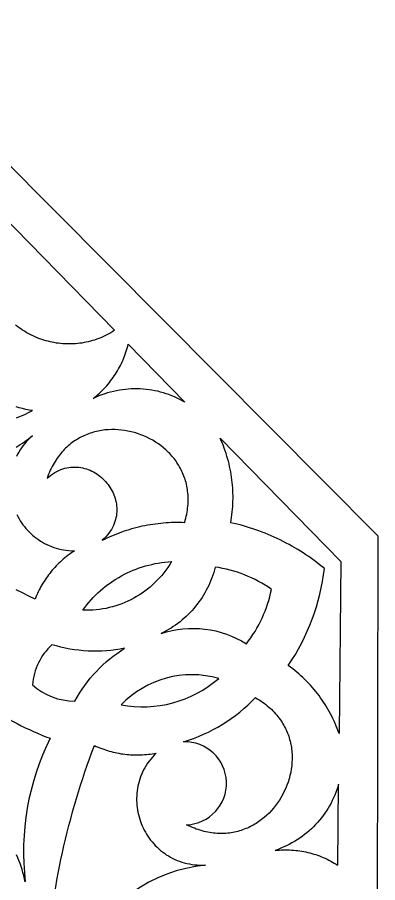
# Model space of a CAD drawing. Extents: x -555 to 555, y -555 to 555.
# Drawn here: x 106.5 to 175, y 6.6 to 170.8 of the extents above; entities that cross this region are included whole.
import ezdxf

# ---------------------------------------------------------------- set-up
doc = ezdxf.new("R2010")
doc.units = 0
doc.layers.add('LAYER_1', color=18, linetype='CONTINUOUS')
doc.layers.add('LAYER_2', color=140, linetype='CONTINUOUS')

msp = doc.modelspace()

# ---------------------------------------------------------------- linework, layer by layer
at = {"layer": 'LAYER_1'}
for points in [[(71, 166.61), (125.03, 111.42), (124.66, 111.19), (124.29, 110.97), (123.92, 110.75), (123.55, 110.55), (123.17, 110.36), (122.78, 110.18), (122.4, 110.02), (122.01, 109.86), (121.62, 109.72), (121.23, 109.58), (120.83, 109.46), (120.43, 109.35), (120.03, 109.25), (119.63, 109.16), (119.23, 109.08), (118.83, 109.01), (118.42, 108.95), (118.02, 108.91), (117.61, 108.87), (117.21, 108.85), (116.8, 108.83), (116.39, 108.83), (115.99, 108.83), (115.58, 108.85), (115.18, 108.87), (114.77, 108.91), (114.37, 108.96), (113.97, 109.01), (113.57, 109.08), (113.17, 109.15), (112.78, 109.24), (112.38, 109.34), (111.99, 109.44), (111.6, 109.56), (111.22, 109.68), (110.84, 109.82), (110.46, 109.96), (110.08, 110.12), (109.71, 110.28), (109.34, 110.45), (108.98, 110.63), (108.61, 110.82), (108.26, 111.02), (107.91, 111.23), (107.56, 111.45), (107.22, 111.68), (106.89, 111.91), (106.56, 112.16), (106.23, 112.41)], [(106.42, 94.8), (107.18, 95.12), (107.95, 95.46), (108.7, 95.81), (109.45, 96.18), (108.8, 96.28), (108.16, 96.4), (107.53, 96.55), (106.91, 96.73), (106.3, 96.92)], [(106.3, 89.26), (106.71, 89.5), (107.11, 89.76), (107.51, 90.01), (107.91, 90.28), (108.3, 90.55), (108.69, 90.83), (109.07, 91.11), (109.46, 91.41), (109.06, 91.05), (108.68, 90.68), (108.32, 90.3), (107.98, 89.92), (107.66, 89.53), (107.37, 89.13), (107.09, 88.72), (106.83, 88.31), (106.59, 87.89), (106.37, 87.46)], [(106.45, 76.45), (106.66, 76.05), (106.88, 75.66), (107.11, 75.27), (107.36, 74.9), (107.62, 74.53), (107.9, 74.17), (108.18, 73.82), (108.48, 73.48), (108.79, 73.15), (109.12, 72.84), (109.46, 72.53), (109.8, 72.24), (110.17, 71.96), (110.54, 71.69), (110.92, 71.43), (111.32, 71.19), (111.72, 70.97), (112.14, 70.76), (112.57, 70.56), (113.01, 70.38), (113.46, 70.22), (113.91, 70.07), (114.38, 69.94), (114.86, 69.83), (115.35, 69.74), (115.85, 69.67), (116.35, 69.61), (116.87, 69.58), (117.4, 69.56), (117.08, 69.35), (116.77, 69.14), (116.46, 68.92), (116.16, 68.7), (115.86, 68.47), (115.57, 68.23), (115.28, 67.99), (115, 67.74), (114.72, 67.49), (114.45, 67.23), (114.19, 66.97), (113.92, 66.7), (113.67, 66.43), (113.42, 66.15), (113.17, 65.87), (112.93, 65.58), (112.7, 65.29), (112.47, 64.99), (112.25, 64.69), (112.03, 64.39), (111.82, 64.08), (111.62, 63.76), (111.42, 63.45), (111.23, 63.12), (111.04, 62.8), (110.86, 62.47), (110.69, 62.13), (110.52, 61.8), (110.36, 61.45), (110.21, 61.11), (110.06, 60.76), (109.92, 60.41), (108.72, 60.98), (107.53, 61.57), (106.34, 62.16)]]:
    msp.add_lwpolyline(points, dxfattribs=at)
for points in [[(138.37, 97.76), (137.89, 98.04), (137.39, 98.31), (136.89, 98.56), (136.38, 98.79), (135.87, 99.01), (135.34, 99.21), (134.82, 99.39), (134.29, 99.56), (133.75, 99.71), (133.21, 99.84), (132.66, 99.96), (132.11, 100.06), (131.56, 100.14), (131, 100.21), (130.44, 100.26), (129.88, 100.29), (129.32, 100.31), (128.76, 100.31), (128.2, 100.29), (127.63, 100.26), (127.07, 100.21), (126.5, 100.14), (125.94, 100.05), (125.37, 99.95), (124.81, 99.83), (124.25, 99.69), (123.7, 99.54), (123.14, 99.36), (122.59, 99.17), (122.04, 98.96), (121.5, 98.74), (120.96, 98.5), (121.27, 98.74), (121.57, 98.99), (121.87, 99.25), (122.16, 99.51), (122.45, 99.78), (122.73, 100.05), (123, 100.33), (123.27, 100.62), (123.53, 100.91), (123.78, 101.21), (124.03, 101.51), (124.27, 101.81), (124.51, 102.12), (124.74, 102.44), (124.96, 102.76), (125.17, 103.08), (125.38, 103.41), (125.58, 103.74), (125.77, 104.08), (125.96, 104.42), (126.14, 104.76), (126.31, 105.11), (126.47, 105.46), (126.63, 105.82), (126.78, 106.17), (126.92, 106.54), (127.05, 106.9), (127.18, 107.27), (127.29, 107.64), (127.4, 108.01), (127.51, 108.39), (127.6, 108.76)], [(138.34, 74.97), (138.45, 75.37), (138.55, 75.76), (138.64, 76.14), (138.72, 76.53), (138.79, 76.91), (138.85, 77.28), (138.9, 77.66), (138.94, 78.03), (138.97, 78.39), (138.99, 78.76), (139, 79.12), (139, 79.47), (138.99, 79.83), (138.97, 80.17), (138.94, 80.52), (138.9, 80.86), (138.86, 81.2), (138.8, 81.53), (138.74, 81.86), (138.67, 82.19), (138.59, 82.51), (138.5, 82.83), (138.41, 83.14), (138.3, 83.45), (138.19, 83.75), (138.07, 84.05), (137.95, 84.35), (137.82, 84.64), (137.68, 84.93), (137.53, 85.21), (137.37, 85.49), (137.21, 85.77), (137.05, 86.03), (136.87, 86.3), (136.69, 86.56), (136.51, 86.81), (136.31, 87.06), (136.12, 87.31), (135.91, 87.55), (135.7, 87.79), (135.49, 88.02), (135.27, 88.24), (134.82, 88.68), (134.34, 89.09), (133.85, 89.49), (133.34, 89.86), (132.81, 90.21), (132.27, 90.54), (131.72, 90.84), (131.15, 91.12), (130.58, 91.38), (129.99, 91.61), (129.39, 91.82), (128.79, 92.01), (128.17, 92.17), (127.55, 92.3), (126.93, 92.41), (126.31, 92.49), (125.68, 92.55), (125.05, 92.58), (124.42, 92.58), (123.79, 92.55), (123.16, 92.5), (122.85, 92.46), (122.54, 92.41), (122.23, 92.36), (121.92, 92.3), (121.61, 92.23), (121.3, 92.16), (121, 92.07), (120.7, 91.98), (120.39, 91.89), (120.1, 91.78), (119.8, 91.67), (119.51, 91.55), (119.21, 91.42), (118.92, 91.28), (118.64, 91.14), (118.36, 90.99), (118.08, 90.83), (117.8, 90.66), (117.52, 90.48), (117.25, 90.3), (116.99, 90.11), (116.73, 89.91), (116.47, 89.7), (116.21, 89.48), (115.96, 89.26), (115.72, 89.02), (115.47, 88.78), (115.24, 88.53), (115, 88.27), (114.78, 88), (114.56, 87.73), (114.34, 87.44), (114.13, 87.15), (113.92, 86.85), (113.72, 86.54), (113.53, 86.22), (113.34, 85.89), (113.15, 85.55), (112.98, 85.2), (112.81, 84.85), (112.64, 84.48), (112.49, 84.11), (112.34, 83.72), (112.19, 83.33), (112.56, 83.64), (112.93, 83.93), (113.31, 84.19), (113.69, 84.43), (114.07, 84.64), (114.45, 84.82), (114.83, 84.98), (115.21, 85.12), (115.6, 85.23), (115.98, 85.33), (116.36, 85.39), (116.74, 85.44), (117.12, 85.47), (117.5, 85.47), (117.87, 85.46), (118.24, 85.43), (118.6, 85.38), (118.97, 85.31), (119.32, 85.22), (119.67, 85.11), (120.02, 84.99), (120.36, 84.85), (120.69, 84.7), (121.02, 84.53), (121.34, 84.34), (121.65, 84.15), (121.95, 83.94), (122.24, 83.71), (122.53, 83.48), (122.8, 83.23), (123.06, 82.97), (123.31, 82.7), (123.55, 82.42), (123.78, 82.13), (124, 81.83), (124.2, 81.52), (124.39, 81.2), (124.56, 80.88), (124.73, 80.55), (124.87, 80.21), (125, 79.87), (125.12, 79.52), (125.22, 79.16), (125.3, 78.81), (125.36, 78.44), (125.41, 78.08), (125.44, 77.71), (125.45, 77.34), (125.44, 76.97), (125.41, 76.6), (125.36, 76.22), (125.29, 75.85), (125.2, 75.48), (125.09, 75.11), (124.96, 74.74), (124.8, 74.37), (124.62, 74), (124.42, 73.64), (124.19, 73.28), (123.94, 72.93), (123.66, 72.58), (123.36, 72.24), (123.03, 71.9), (122.68, 71.57), (123.14, 71.8), (123.59, 72.01), (124.06, 72.23), (124.52, 72.43), (124.99, 72.63), (125.46, 72.82), (125.93, 73), (126.41, 73.17), (126.88, 73.34), (127.36, 73.49), (127.85, 73.64), (128.33, 73.79), (128.82, 73.92), (129.31, 74.05), (129.8, 74.17), (130.29, 74.28), (130.78, 74.38), (131.28, 74.48), (131.78, 74.56), (132.28, 74.64), (132.78, 74.72), (133.28, 74.78), (133.78, 74.84), (134.28, 74.88), (134.79, 74.92), (135.29, 74.95), (135.8, 74.98), (136.31, 74.99), (136.81, 75), (137.32, 75), (137.83, 74.99)], [(118.97, 58.29), (119.35, 58.79), (119.73, 59.29), (120.13, 59.77), (120.55, 60.24), (120.97, 60.7), (121.41, 61.14), (121.85, 61.57), (122.31, 61.99), (122.78, 62.4), (123.26, 62.79), (123.75, 63.16), (124.25, 63.52), (124.76, 63.87), (125.28, 64.2), (125.81, 64.52), (126.35, 64.83), (126.89, 65.11), (127.44, 65.39), (128, 65.64), (128.57, 65.89), (129.14, 66.11), (129.72, 66.32), (130.31, 66.52), (130.9, 66.7), (131.5, 66.86), (132.11, 67), (132.72, 67.13), (133.33, 67.24), (133.95, 67.34), (134.57, 67.41), (135.2, 67.47), (135.82, 67.52), (135.49, 66.96), (135.14, 66.43), (134.77, 65.91), (134.38, 65.4), (133.98, 64.91), (133.56, 64.43), (133.13, 63.97), (132.69, 63.53), (132.23, 63.1), (131.76, 62.68), (131.27, 62.29), (130.78, 61.91), (130.27, 61.55), (129.75, 61.2), (129.21, 60.88), (128.67, 60.57), (128.12, 60.28), (127.56, 60.01), (126.99, 59.75), (126.41, 59.52), (125.82, 59.31), (125.23, 59.11), (124.63, 58.93), (124.02, 58.78), (123.41, 58.64), (122.79, 58.53), (122.16, 58.43), (121.53, 58.36), (120.9, 58.31), (120.26, 58.28), (119.62, 58.27)], [(167.57, 25.29), (167.41, 24.75), (167.24, 24.22), (167.05, 23.69), (166.84, 23.17), (166.62, 22.66), (166.38, 22.15), (166.13, 21.66), (165.86, 21.17), (165.58, 20.69), (165.28, 20.22), (164.97, 19.75), (164.64, 19.3), (164.3, 18.86), (163.94, 18.42), (163.58, 18), (163.2, 17.59), (162.8, 17.19), (162.4, 16.8), (161.98, 16.42), (161.54, 16.05), (161.1, 15.7), (160.65, 15.36), (160.18, 15.03), (159.7, 14.72), (159.21, 14.41), (158.71, 14.13), (158.21, 13.85), (157.69, 13.59), (157.16, 13.35), (156.62, 13.12), (156.07, 12.9), (155.51, 12.7), (155.9, 12.74), (156.3, 12.77), (156.69, 12.79), (157.08, 12.81), (157.47, 12.81), (157.87, 12.81), (158.26, 12.79), (158.65, 12.77), (159.04, 12.74), (159.42, 12.71), (159.81, 12.66), (160.2, 12.61), (160.58, 12.55), (160.96, 12.48), (161.34, 12.4), (161.72, 12.32), (162.1, 12.22), (162.47, 12.12), (162.85, 12.01), (163.22, 11.9), (163.58, 11.77), (163.95, 11.64), (164.31, 11.5), (164.67, 11.35), (165.02, 11.2), (165.37, 11.04), (165.72, 10.86), (166.07, 10.69), (166.41, 10.5), (166.75, 10.31), (167.08, 10.11), (167.41, 9.9)]]:
    msp.add_lwpolyline(points, close=True, dxfattribs=at)
for points in [[(168, 67.56), (167.67, 34.87), (167.5, 35.35), (167.32, 35.83), (167.12, 36.31), (166.92, 36.78), (166.71, 37.25), (166.49, 37.71), (166.27, 38.17), (166.03, 38.63), (165.79, 39.08), (165.53, 39.52), (165.27, 39.96), (165, 40.39), (164.73, 40.82), (164.44, 41.25), (164.15, 41.66), (163.85, 42.08), (163.54, 42.48), (163.22, 42.88), (162.9, 43.28), (162.56, 43.67), (162.23, 44.05), (161.88, 44.42), (161.53, 44.79), (161.16, 45.16), (160.8, 45.51), (160.42, 45.86), (160.04, 46.21), (159.65, 46.54), (159.25, 46.87), (158.85, 47.19), (158.44, 47.5), (158.02, 47.81, 0.121003), (164.88, 66.23), (164.4, 66.62), (163.91, 67), (163.42, 67.38), (162.92, 67.75), (162.42, 68.11), (161.9, 68.46), (161.38, 68.81), (160.86, 69.16), (160.33, 69.49), (159.8, 69.82), (159.26, 70.14), (158.71, 70.45), (158.16, 70.76), (157.61, 71.05), (157.05, 71.34), (156.49, 71.62), (155.92, 71.9), (155.35, 72.16), (154.78, 72.42), (154.2, 72.66), (153.62, 72.9), (153.03, 73.13), (152.45, 73.35), (151.86, 73.56), (151.27, 73.76), (150.67, 73.95), (150.08, 74.14), (149.48, 74.31), (148.88, 74.47), (148.28, 74.62), (147.68, 74.76), (147.08, 74.89), (147.17, 75.4), (147.25, 75.91), (147.31, 76.42), (147.37, 76.94), (147.42, 77.45), (147.46, 77.96), (147.49, 78.47), (147.51, 78.99), (147.52, 79.5), (147.52, 80.01), (147.51, 80.52), (147.49, 81.03), (147.46, 81.54), (147.42, 82.05), (147.37, 82.56), (147.31, 83.07), (147.24, 83.57), (147.16, 84.08), (147.08, 84.58), (146.98, 85.08), (146.87, 85.58), (146.76, 86.08), (146.63, 86.58), (146.5, 87.07), (146.35, 87.56), (146.2, 88.05), (146.03, 88.54), (145.86, 89.02), (145.68, 89.5), (145.49, 89.98), (145.29, 90.45), (145.08, 90.92)], [(154.82, 62.25), (154.23, 62.66), (153.61, 63.05), (152.99, 63.42), (152.36, 63.77), (151.71, 64.11), (151.06, 64.42), (150.39, 64.72), (149.72, 65), (149.04, 65.26), (148.36, 65.5), (147.66, 65.71), (146.97, 65.91), (146.26, 66.09), (145.55, 66.24), (144.84, 66.37), (144.13, 66.48), (143.99, 65.97), (143.85, 65.46), (143.68, 64.95), (143.51, 64.46), (143.32, 63.97), (143.12, 63.48), (142.9, 63), (142.67, 62.53), (142.43, 62.07), (142.18, 61.61), (141.92, 61.16), (141.64, 60.72), (141.35, 60.28), (141.05, 59.86), (140.74, 59.44), (140.42, 59.03), (140.08, 58.63), (139.74, 58.24), (139.38, 57.86), (139.02, 57.49), (138.64, 57.13), (138.25, 56.78), (137.86, 56.44), (137.45, 56.11), (137.04, 55.79), (136.61, 55.48), (136.18, 55.19), (135.74, 54.9), (135.28, 54.63), (134.83, 54.37), (134.36, 54.12), (133.88, 53.88, -0.224974), (150.05, 51.91, 0.118726)], [(109.41, 44.13, 0.186674), (117.47, 41.06, -0.126855), (126.93, 51.08), (126.07, 50.92), (125.2, 50.78), (124.33, 50.67), (123.46, 50.59), (122.59, 50.54), (121.72, 50.51), (120.85, 50.51), (119.98, 50.54), (119.11, 50.59), (118.24, 50.68), (117.38, 50.79), (116.51, 50.92), (115.66, 51.09), (114.8, 51.28), (113.96, 51.5), (113.12, 51.74), (112.73, 51.36), (112.35, 50.97), (112, 50.55), (111.67, 50.12), (111.36, 49.68), (111.07, 49.23), (110.8, 48.76), (110.56, 48.28), (110.33, 47.79), (110.13, 47.29), (109.95, 46.78), (109.79, 46.26), (109.66, 45.74), (109.56, 45.21), (109.47, 44.67)], [(126.25, 40.32, 0.228229), (144.8, 45.34, 0.276488)], [(151.77, 41.7), (152.13, 41.49), (152.47, 41.28), (152.8, 41.07), (153.12, 40.85), (153.44, 40.62), (153.74, 40.39), (154.03, 40.15), (154.32, 39.91), (154.59, 39.67), (154.86, 39.42), (155.11, 39.17), (155.36, 38.91), (155.6, 38.65), (155.83, 38.39), (156.04, 38.12), (156.25, 37.85), (156.45, 37.57), (156.65, 37.29), (156.83, 37.01), (157, 36.73), (157.17, 36.44), (157.32, 36.15), (157.47, 35.86), (157.61, 35.57), (157.74, 35.27), (157.87, 34.97), (157.98, 34.67), (158.09, 34.37), (158.18, 34.06), (158.27, 33.76), (158.35, 33.45), (158.43, 33.14), (158.49, 32.83), (158.55, 32.52), (158.6, 32.21), (158.64, 31.89), (158.68, 31.58), (158.71, 31.27), (158.73, 30.95), (158.74, 30.64), (158.74, 30.32), (158.74, 30.01), (158.71, 29.38), (158.66, 28.75), (158.58, 28.13), (158.47, 27.51), (158.33, 26.89), (158.17, 26.28), (157.98, 25.68), (157.76, 25.08), (157.53, 24.5), (157.26, 23.92), (156.98, 23.35), (156.67, 22.8), (156.34, 22.26), (155.98, 21.74), (155.61, 21.23), (155.21, 20.74), (154.8, 20.26), (154.36, 19.8), (153.91, 19.37), (153.44, 18.95), (152.95, 18.56), (152.69, 18.37), (152.44, 18.18), (152.18, 18.01), (151.91, 17.84), (151.64, 17.67), (151.37, 17.52), (151.09, 17.36), (150.81, 17.22), (150.53, 17.08), (150.24, 16.95), (149.95, 16.83), (149.65, 16.71), (149.35, 16.6), (149.05, 16.5), (148.75, 16.4), (148.44, 16.32), (148.12, 16.24), (147.81, 16.17), (147.49, 16.1), (147.17, 16.05), (146.84, 16), (146.51, 15.97), (146.18, 15.94), (145.85, 15.92), (145.51, 15.91), (145.17, 15.91), (144.83, 15.91), (144.49, 15.93), (144.14, 15.95), (143.79, 15.99), (143.44, 16.04), (143.09, 16.09), (142.73, 16.16), (142.37, 16.23), (142.01, 16.32), (141.65, 16.41), (141.29, 16.52), (140.92, 16.64), (140.55, 16.76), (140.18, 16.9), (139.81, 17.05), (139.44, 17.21), (139.07, 17.39), (138.69, 17.57, 1), (138.12, 33.31, 0.128453)]]:
    msp.add_lwpolyline(points, format="xyb", close=True, dxfattribs=at)
for points in [[(100.7, 40.3, 0.063158), (112.78, 33.98, 0.145764), (108.06, 6.74), (107.92, 7.33), (107.77, 7.92), (107.61, 8.5), (107.44, 9.07), (107.25, 9.64), (107.06, 10.21), (106.86, 10.77), (106.64, 11.32), (106.42, 11.87)], [(112.09, -8.73, -0.074077), (121.2, 32.6), (121.55, 32.45), (121.89, 32.3), (122.24, 32.16), (122.6, 32.02), (122.95, 31.89), (123.31, 31.77), (123.66, 31.66), (124.02, 31.55), (124.38, 31.45), (124.75, 31.36), (125.11, 31.28), (125.48, 31.2), (125.85, 31.13), (126.21, 31.06), (126.58, 31.01), (126.95, 30.96), (127.33, 30.92), (127.7, 30.88), (128.07, 30.86), (128.44, 30.84), (128.82, 30.83), (129.19, 30.82), (129.57, 30.82), (129.94, 30.83), (130.32, 30.85), (130.69, 30.88), (131.06, 30.91), (131.44, 30.95), (131.81, 31), (132.18, 31.05), (132.56, 31.11), (132.93, 31.18), (132.56, 30.81), (132.21, 30.42), (131.88, 30.03), (131.58, 29.64), (131.29, 29.23), (131.02, 28.82), (130.77, 28.4), (130.54, 27.98), (130.33, 27.55), (130.14, 27.12), (129.96, 26.68), (129.81, 26.24), (129.67, 25.79), (129.55, 25.35), (129.45, 24.9), (129.37, 24.45), (129.3, 23.99), (129.25, 23.54), (129.22, 23.09), (129.21, 22.63), (129.21, 22.18), (129.23, 21.73), (129.26, 21.28), (129.31, 20.83), (129.38, 20.38), (129.46, 19.94), (129.56, 19.5), (129.67, 19.07), (129.8, 18.63), (129.95, 18.21), (130.1, 17.79), (130.28, 17.37), (130.46, 16.96), (130.66, 16.56), (130.88, 16.16), (131.11, 15.77), (131.35, 15.4), (131.6, 15.02), (131.87, 14.66), (132.16, 14.31), (132.45, 13.97), (132.76, 13.63), (133.08, 13.31), (133.41, 13), (133.75, 12.7), (134.11, 12.42), (134.48, 12.15), (134.85, 11.89), (135.24, 11.64), (135.65, 11.41), (136.06, 11.19), (136.48, 10.99), (136.91, 10.81), (137.36, 10.64), (137.81, 10.48), (138.27, 10.35), (138.75, 10.23), (139.23, 10.13), (139.72, 10.05), (140.22, 9.98), (140.73, 9.94), (141.25, 9.92), (141.78, 9.91), (142.32, 9.93, 0.260478), (118.74, -6.62)]]:
    msp.add_lwpolyline(points, format="xyb", dxfattribs=at)
at = {"layer": 'LAYER_2'}
msp.add_lwpolyline([(-72.26, 175.28), (72.68, 175.28), (175, 72.41), (174.8, -72.88), (72.23, -175.28), (-72.68, -175.28), (-123.73, -123.74), (-175, -72.41), (-174.8, 72.88)], close=True, dxfattribs=at)

doc.saveas('drawing.dxf')
